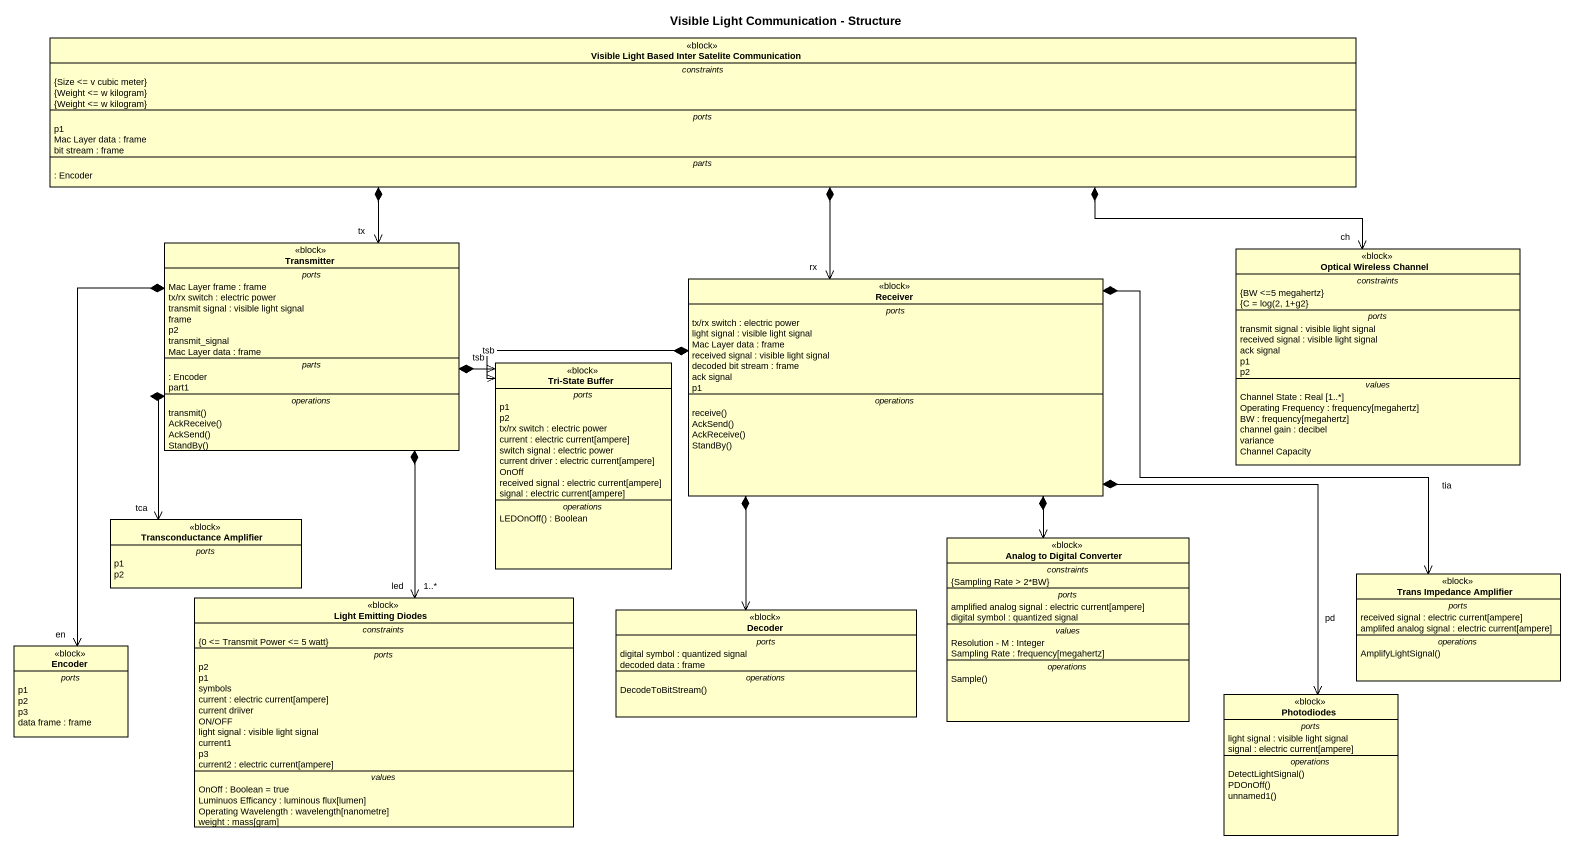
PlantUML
@startuml
title Visible Light Communication - Structure
hide circle
hide empty members
class "Visible Light Based Inter Satelite Communication" as Visible_Light_Based_Inter <<block>> #FFFFCC {
  -- constraints --
  {Size <= v cubic meter}
  {Weight <= w kilogram}
  {Weight <= w kilogram}
  -- ports --
  p1
  Mac Layer data : frame
  bit stream : frame
  -- parts --
  : Encoder
}
class Transmitter <<block>> #FFFFCC {
  -- ports --
  Mac Layer frame : frame
  tx/rx switch : electric power
  transmit signal : visible light signal
  frame
  p2
  transmit_signal
  Mac Layer data : frame
  -- parts --
  : Encoder
  part1
  -- operations --
  transmit()
  AckReceive()
  AckSend()
  StandBy()
}
class "Optical Wireless Channel" as Optical_Wireless_Channel <<block>> #FFFFCC {
  -- constraints --
  {BW <=5 megahertz}
  {field} {C = log(2, 1+g2}
  -- ports --
  transmit signal : visible light signal
  received signal : visible light signal
  ack signal
  p1
  p2
  -- values --
  Channel State : Real [1..*]
  Operating Frequency : frequency[megahertz]
  BW : frequency[megahertz]
  channel gain : decibel
  variance
  Channel Capacity
}
class Receiver <<block>> #FFFFCC {
  -- ports --
  tx/rx switch : electric power
  light signal : visible light signal
  Mac Layer data : frame
  received signal : visible light signal
  decoded bit stream : frame
  ack signal
  p1
  -- operations --
  receive()
  AckSend()
  AckReceive()
  StandBy()
}
class "Tri-State Buffer" as Tri_State_Buffer <<block>> #FFFFCC {
  -- ports --
  p1
  p2
  tx/rx switch : electric power
  current : electric current[ampere]
  switch signal : electric power
  current driver : electric current[ampere]
  OnOff
  received signal : electric current[ampere]
  signal : electric current[ampere]
  -- operations --
  LEDOnOff() : Boolean
}
class "Transconductance Amplifier" as Transconductance_Amplifier <<block>> #FFFFCC {
  -- ports --
  p1
  p2
}
class "Analog to Digital Converter" as Analog_to_Digital_Converter <<block>> #FFFFCC {
  -- constraints --
  {Sampling Rate > 2*BW}
  -- ports --
  amplified analog signal : electric current[ampere]
  digital symbol : quantized signal
  -- values --
  Resolution - M : Integer
  Sampling Rate : frequency[megahertz]
  -- operations --
  Sample()
}
class "Trans Impedance Amplifier" as Trans_Impedance_Amplifier <<block>> #FFFFCC {
  -- ports --
  received signal : electric current[ampere]
  amplifed analog signal : electric current[ampere]
  -- operations --
  AmplifyLightSignal()
}
class "Light Emitting Diodes" as Light_Emitting_Diodes <<block>> #FFFFCC {
  -- constraints --
  {0 <= Transmit Power <= 5 watt}
  -- ports --
  p2
  p1
  symbols
  current : electric current[ampere]
  current driiver
  ON/OFF
  light signal : visible light signal
  current1
  p3
  current2 : electric current[ampere]
  -- values --
  OnOff : Boolean = true
  Luminuos Efficancy : luminous flux[lumen]
  Operating Wavelength : wavelength[nanometre]
  weight : mass[gram]
}
class Decoder <<block>> #FFFFCC {
  -- ports --
  digital symbol : quantized signal
  decoded data : frame
  -- operations --
  DecodeToBitStream()
}
class Encoder <<block>> #FFFFCC {
  -- ports --
  p1
  p2
  p3
  data frame : frame
}
class Photodiodes <<block>> #FFFFCC {
  -- ports --
  light signal : visible light signal
  signal : electric current[ampere]
  -- operations --
  DetectLightSignal()
  PDOnOff()
  unnamed1()
}
Visible_Light_Based_Inter *-left-> "tx" Transmitter
Visible_Light_Based_Inter *-right-> "ch" Optical_Wireless_Channel
Visible_Light_Based_Inter *--> "rx" Receiver
Transmitter *-right-> "tsb" Tri_State_Buffer
Transmitter *--> "tca" Transconductance_Amplifier
Transmitter *--> "led\n1..*" Light_Emitting_Diodes
Transmitter *--> "en" Encoder
Receiver *-left-> "tsb" Tri_State_Buffer
Receiver *--> Analog_to_Digital_Converter
Receiver *-right-> "tia" Trans_Impedance_Amplifier
Receiver *--> Decoder
Receiver *--> "pd" Photodiodes
@enduml
